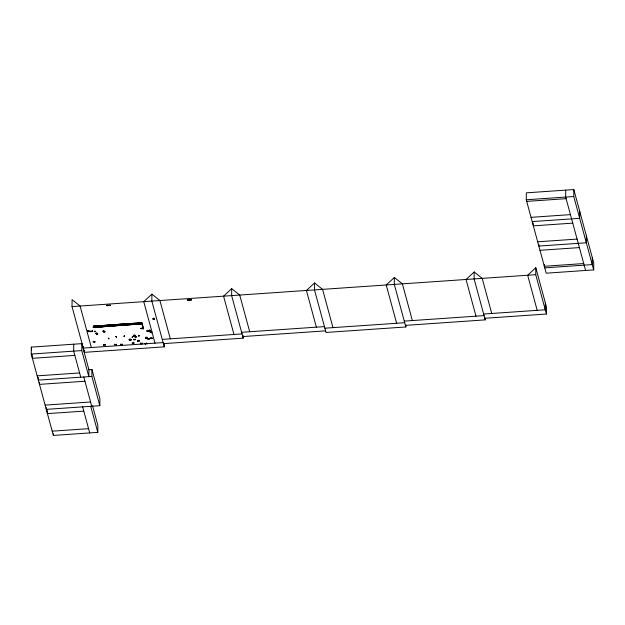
<?xml version="1.0" encoding="UTF-8"?>
<svg xmlns="http://www.w3.org/2000/svg" width="625" height="625" viewBox="0 0 625 625"><rect width="100%" height="100%" fill="white"/><g stroke="black" fill="none" stroke-linecap="round" stroke-linejoin="round"><path stroke-width="0.94" d="M107.859 305.625L107.625 305.242L107.641 305.633M188.5 300.086L187.969 299.969L188.492 300.047M92.555 405.883L97.867 425.422L97.805 432.367L53.352 435.43L31.25 354.062L31.312 347.117L81.828 343.641L88.906 369.695L88.844 376.641L81.766 350.586L81.828 343.641M38.352 377.516L38.328 380.117L91.875 376.438L99.82 405.688L46.273 409.367L46.289 407.633M53.352 435.43L53.367 433.695M164.289 343.367L164.258 346.844L84.445 352.336L72.023 306.594L72.078 299.648L80.102 306.039L91.367 347.523M73.742 344.195L73.68 351.141L80.758 377.203M83.305 346.344L83.289 348.078L163.102 342.586M84.445 352.336L84.461 350.594M87.469 331.43L88.117 330.703L87.547 331.367M89.227 331.398L87.945 331.117M88.969 331.75L89.539 330.938L88.969 331.68M90.891 331.43L92.219 331.211M90.875 331.812L90.742 330.938L90.961 331.734M91.875 376.438L91.938 369.492L88.906 369.695M92.258 330.906L92.562 331.703L92.344 330.906M93.125 342L93.875 341.227L93.125 341.93M140.258 323.867L93.891 327.391L93.336 326.289L141.867 322.648M93.508 341.68L94.852 342.039L93.656 341.672M93.945 327.383L140.258 323.977L93.625 327.242M94.297 331.617L95.812 331.461L94.297 331.547M94.914 331.117L95.023 331.922L94.828 331.117M95.773 333.398L97.188 333.102L95.742 333.43M97.086 334.055L96.453 333.219L97.031 333.852M99.82 405.688L99.883 398.742L91.938 369.492M103.562 345.203L103.594 344.328L103.57 345.133M103.609 344.695L105.109 344.844L103.617 344.656M105.125 344.352L105.094 345.156M105.516 325.383L141.883 322.789L143.469 328.742L141.883 322.898M129.742 323.477L93.414 326.203L105.539 325.367M105.992 326.5L93.867 327.336M106.727 305.289L107.391 305.758L107.305 305.258M106.812 305.781L107.219 305.352M107.18 305.266L106.898 305.648M109.828 305.516C110.07 304.836 108.328 306.094 108.484 305.203M108.328 338.172L108.922 338.922M108.406 338.156L109 338.828M109.078 305.445L109.898 305.289M109.109 305.656L109.18 305.445M110.195 305.234L110.164 305.117M110.055 305.141C110.172 305.758 111.375 304.984 109.992 305.43M114.539 344.953L114.57 344.148M114.594 344.562L116.102 344.516M115.945 336.516L116.617 337.242L116.023 336.5M116.062 345.023L116.188 344.148L116.062 344.953M120.687 344.938L120.461 344.148M122.078 344.359L120.586 344.594L122.07 344.406M122.203 344.906L121.984 344.031L122.203 344.828M124.117 336.516L124.352 335.789M124.273 335.852C124.664 338.273 124.484 334.156 124.047 336.57M132.156 343.055L133.047 343.727L132.172 342.992M132.156 337.414L132.469 336.625L132.234 337.484M132.766 343.266L133.891 342.828L132.617 343.234M134.078 340.031L133.859 339.156L134.078 339.961M134.305 343.203L133.5 342.578M134.734 337.102L136.094 337.492M135 336.344L134.711 335.625M135.469 337.156L136.141 336.68M135.484 336.422L136.805 336.781M135.594 339.852L135.461 339.125M136.102 336.531L135.398 337.352M138.5 336.062L139.242 335.438M139.07 336.141L138.867 335.266L139.07 336.062M140.219 323.727L140.203 324.047M140.562 343.328L142.039 343.562L140.672 343.508M140.547 328.422L142.062 328.25L140.555 328.469M143.469 328.633L141.312 328.578L143.375 328.703M141.57 322.922L143.164 328.656M142.141 343.109L141.953 343.977L142.141 343.109M145.352 344.109L144.922 343.344M145.344 343.719L146.656 343.445M146.492 343.078L146.938 343.922L146.578 343.141M147.984 339.211L147.766 338.344L147.984 339.141M149.367 338.734L147.898 338.836M149.359 338.297L149.586 339.102L149.367 338.305M150.586 331.734L152.07 331.945M150.695 338.438L152.055 338.156M151.336 331.766L150.992 332.492M170.32 338.836L159.914 300.547L151.891 294.156L151.836 301.102L164.258 346.844M187.25 299.914L187.484 300.328M187.422 300.273L187.82 299.891L187.352 299.914M187.812 300.391L187.742 299.977L187.422 300.352M188.898 299.859L189.391 300.094M188.969 299.906L189.602 300.078M189.844 299.836L189.703 300.07M190.156 300.172L190.383 299.781L189.961 300.039M190.938 299.875L190.484 299.914L191.078 299.797M191.078 299.727L191.164 300.242L191.18 299.719M249.695 331.75L239.727 295.055L231.711 288.664L231.648 295.609L243.203 338.156L163.391 343.648M243.203 338.156L243.227 335.555M332.977 327.648L322.57 289.352L314.547 282.961L314.492 289.914L326.047 332.453L405.859 326.961L405.875 325.227M412.352 320.555L402.383 283.859L394.367 277.469L394.305 284.414L405.859 326.961M491.734 313.469L482.195 278.367L474.18 271.977L474.117 278.922L485.242 319.875L405.422 325.367M485.242 319.875L485.25 318.141M526.273 199.781L526.328 192.836L573.812 189.57L593.75 262.961L593.688 269.906L546.203 273.18L526.273 199.781L573.758 196.516L593.688 269.906M484.805 318.281L546.43 314.039L535.742 274.68L535.805 267.734L527.664 275.242L537.195 310.344M538.852 244.32L538.836 246.055L586.32 242.789L586.383 235.836M544.344 264.523L544.328 266.266L583.727 263.547M545.336 302.836L545.273 309.781L483.648 314.023M546.43 314.039L546.492 307.094L535.805 267.734M565.734 190.125L565.672 197.07L585.609 270.461M573.758 196.516L573.812 189.57M579.734 211.375L579.68 218.32L532.195 221.586M592.305 257.641L592.242 264.594L544.758 267.859M105.094 345.227L105.133 344.352M114.75 344.414L116.109 344.609M107.445 305.445L107.898 305.539L107.492 305.359M190.422 299.914L190.234 299.836M190.422 300.078L189.531 300.078M150.953 332.664L151.328 331.898M103.234 331.492L103.812 331.094A0.953 0.5 0.5 0 1 105.133 331.617A0.953 0.5 0.5 0 1 103.617 331.953L103.438 331.859A0.93 0.492 0.3 0 1 103.242 331.586L103.086 330.758L103.273 331.617M188.969 299.977L188.992 300.266M188 300.109L188.383 300.25M94.461 342.398L95.281 341.727M151.891 294.156L143.75 301.664L155.016 343.141M231.711 288.664L223.563 296.172L233.969 334.461M314.547 282.961L306.406 290.469L316.375 327.164M394.367 277.469L386.219 284.977L396.625 323.266M474.18 271.977L466.031 279.484L476 316.18M145.461 338.453L146.344 337.805M104.781 331.922L104.32 332.055M130.219 340.281L130.852 340.055A0.977 0.516 0.5 0 0 131.031 339.711L129.32 339.438L129.711 339.281M150.18 331.141L149.227 331.211L149.719 331.211M154.016 319.203L153.062 319.172L154.227 319.172M138.93 341.203L137.766 341.203A0.953 0.5 0.5 0 1 137.961 340.344A0.953 0.5 0.5 0 1 139.281 340.875L138.914 340.375M151.867 337.734L152.43 338.477M150.656 338.406L151.906 338.023M526.703 201.383L566.109 198.672M531.039 217.336L570.438 214.625M572.75 223.133L533.352 225.844L533.078 223.047M537.68 241.797L577.086 239.086M539.992 250.305L579.398 247.594M72.023 306.594L535.742 274.68M90.867 331.398L92.352 331.164M141.312 328.68L143.383 328.594M147.883 338.805L149.375 338.727M241.617 332.305L324.461 326.609M404.273 321.109L484.086 315.617M162.234 339.398L242.047 333.906M324.891 328.203L404.703 322.711M120.383 344.219L120.687 345.008M242.773 336.562L325.609 330.859M31.25 354.062L81.766 350.586M74.836 355.398L32.406 358.312L32.039 354.578M37.172 375.867L79.602 372.945M84.945 381.242L39.484 384.375L39.305 382.508M45.117 405.117L90.578 401.984M83.797 411.125L47.43 413.625L47.062 409.891M52.195 431.172L88.562 428.672M130.203 339.281L130.656 339.383M87.836 331.086L89.258 331.359M137.984 341.234L137.766 341.172A0.953 0.5 0.5 0 0 139.281 340.875M150.336 330.406L149.945 330.242L150.336 330.438M103.438 331.828L103.617 331.922A0.953 0.5 0.5 0 1 103.812 331.094M154.516 318.586L154.586 318.805A0.93 0.492 0.7 0 1 153.109 319.141A0.93 0.492 0.7 0 1 153.281 318.289A0.93 0.492 0.7 0 1 154.586 318.805L154.586 318.844M145 343.266L145.375 344.117M93.336 326.18L93.625 327.352M83.789 376.992L91.734 406.242M90.727 406.313L97.805 432.367M82.641 406.867L89.719 432.93M116.367 337.281L116.156 336.406L116.281 337.289M187.82 299.891L187.906 300.383M106.828 305.281L106.898 305.719M31.312 347.117L31.586 349.914M93.133 327.273L94.656 327.18L93.133 327.281M96.367 334.148L97.812 333.953L96.367 334.219M133.992 339.477L135.484 339.414L133.992 339.477M139.383 324.078L140.898 323.984L139.375 324.109M140.438 343.805L140.617 343L140.43 343.875M150.188 332.484L151.664 332.773L150.18 332.5M150.367 337.969L150.938 338.797L150.359 337.977M129.516 340.172A0.953 0.5 0.5 0 0 131.031 339.844A0.93 0.492 0.7 0 0 129.742 339.297A0.93 0.492 0.7 0 0 129.555 340.133A0.93 0.492 0.7 0 0 131.039 339.812A0.953 0.5 0.5 0 0 129.711 339.312A0.953 0.5 0.5 0 0 129.516 340.172M147.023 331.25A0.953 0.5 0.5 0 0 148.547 330.922A0.953 0.5 0.5 0 0 147.227 330.391A0.953 0.5 0.5 0 0 147.023 331.25M133.75 336.125A0.953 0.5 0.5 0 0 135.273 335.789A0.953 0.5 0.5 0 0 133.945 335.227A0.953 0.5 0.5 0 0 133.75 336.086A0.953 0.5 0.5 0 0 135.273 335.758A0.953 0.5 0.5 0 0 133.945 335.258A0.953 0.5 0.5 0 0 133.75 336.125M145.938 338.094A0.953 0.5 0.5 0 0 147.453 337.758A0.953 0.5 0.5 0 0 146.133 337.234A0.953 0.5 0.5 0 0 145.938 338.094M149.016 331.141A0.953 0.5 0.5 0 0 150.531 330.812A0.953 0.5 0.5 0 0 149.211 330.281A0.953 0.5 0.5 0 0 149.016 331.086A0.953 0.5 0.5 0 0 150.531 330.75A0.953 0.5 0.5 0 0 149.211 330.227A0.953 0.5 0.5 0 0 149.016 331.141"/></g></svg>
